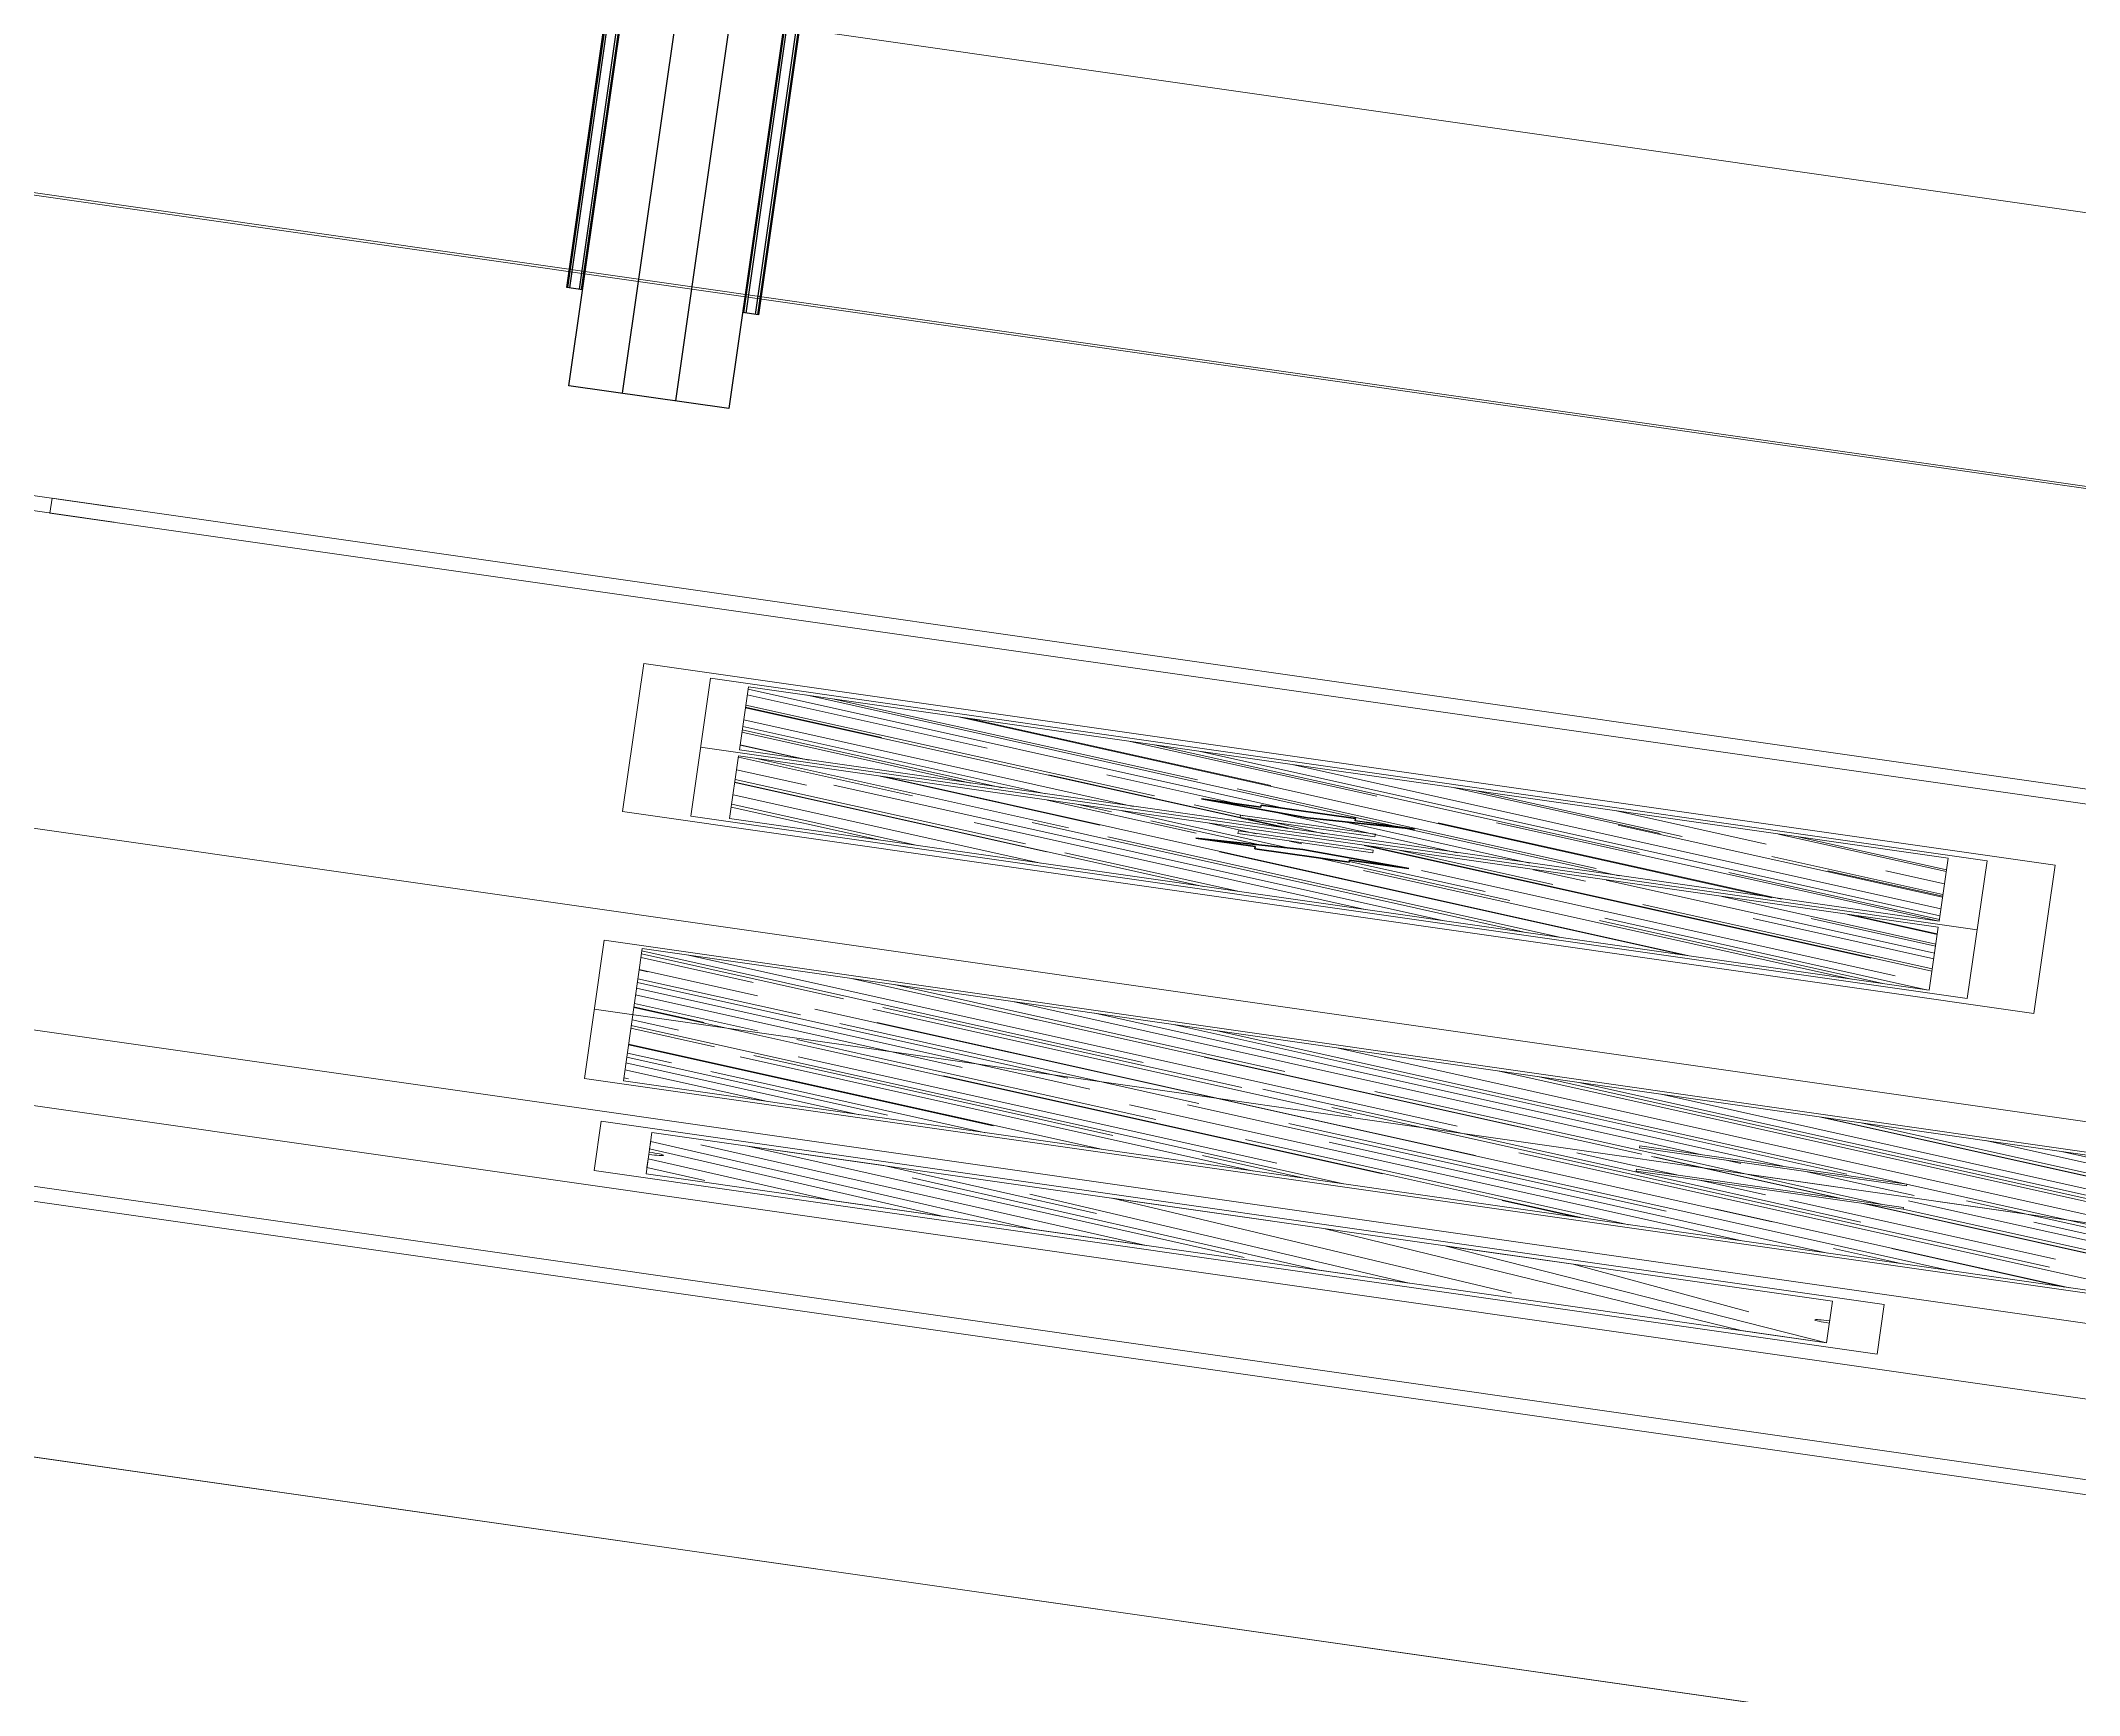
# Model space of a CAD drawing. Header units: millimetres. Extents: x -361192058 to 101130107379, y -14071650034 to 19218552450.
# Drawn here: x -134555.1 to -134461.7, y 43859.9 to 43935.8 of the extents above; entities that cross this region are included whole.
import ezdxf
from ezdxf.enums import TextEntityAlignment as Align

# ---------------------------------------------------------------- set-up
doc = ezdxf.new("R2010")
doc.units = ezdxf.units.MM
doc.header["$LTSCALE"] = 0.5
for name, color, linetype in [('02', 2, 'Continuous'), ('10', 254, 'Continuous'), ('Cota', 8, 'Continuous'), ('COTAS', 7, 'Continuous'), ('DIVERSOS', 4, 'Continuous'), ('GR_PENA_FINA', 7, 'Continuous'), ('MOBIL-I', 251, 'Continuous'), ('PAGPISO', 8, 'Continuous'), ('parede', 2, 'Continuous'), ('PISO', 8, 'Continuous')]:
    doc.layers.add(name, color=color, linetype=linetype)
doc.styles.add('ROMANS', font='romans', dxfattribs={"height": 0.1})
doc.styles.get("Standard").update_dxf_attribs({"font": 'txt.shx', "height": 0.12})
doc.dimstyles.new('BOLA100', dxfattribs={"dimscale": 0, "dimtxt": 1.9, "dimasz": 0.18, "dimexe": 0.18, "dimexo": 0.063, "dimgap": 0, "dimtad": 1, "dimzin": 4, "dimdsep": 46, "dimtxsty": 'ROMANS', "dimcen": 0.09, "dimse1": 1, "dimse2": 1, "dimsd1": 1, "dimsd2": 1, "dimclrt": 256, "dimaunit": 1, "dimadec": 4, "dimazin": 0, "dimtfac": 1.2, "dimtix": 1, "dimtmove": 2, "dimatfit": 3, "dimfxl": 0, "dimtvp": 2, "dimtolj": 1, "dimtzin": 4, "dimarcsym": 0})
doc.dimstyles.new('ESCALA50', dxfattribs={"dimtxt": 0.1, "dimasz": 0.06, "dimexe": 0.18, "dimexo": 0.06, "dimgap": 0.1, "dimtad": 1, "dimzin": 4, "dimdsep": 46, "dimtxsty": 'Standard', "dimblk1": 'BOLA', "dimblk2": 'BOLA', "dimsah": 1, "dimcen": -0.06, "dimse1": 1, "dimse2": 1, "dimclrd": 7, "dimclrt": 3, "dimadec": 0, "dimazin": 0, "dimtfac": 1, "dimtix": 1, "dimtmove": 0, "dimatfit": 3, "dimldrblk": 'BOLA', "dimfxl": 0, "dimtolj": 1, "dimtzin": 4, "dimarcsym": 0})

# ---------------------------------------------------------------- blocks, each defined once
blk = doc.blocks.new('_JAN-SETA')
blk.add_lwpolyline([(0, 0), (7.5, 7.9026), (7.5, 3.5), (11.5, 3.5), (11.5, -3.5), (7.5, -3.5), (7.5, -7.9026)], close=True)
blk = doc.blocks.new('*D864')
at = {"layer": 'Defpoints', "color": 0, "transparency": 16777216}
for p in [(4704.18, 2427.1902), (4706.9545, 2425.0299), (4706.7471, 2424.7634)]:
    blk.add_point(p, dxfattribs=at)
at = {"layer": 'Cota', "lineweight": 18, "transparency": 16777216, "insert": (4705.3905, 2425.8831), "char_height": 0.1, "attachment_point": 5, "rotation": 322.0936, "style": 'ROMANS'}
blk.add_mtext('\\A1;25.00', dxfattribs=at)
blk = doc.blocks.new('s1')
for p, q in [((0.7674, 1.4896), (0.7674, 2.0988)), ((0.7674, 2.0988), (2.7072, 2.0988)), ((0.9277, 1.4148), (0.9277, 2.0988)), ((2.5469, 2.0988), (2.5469, 1.4148)), ((2.7072, 2.0988), (2.7072, 1.4896)), ((0.9277, 1.9385), (2.5469, 1.9385)), ((1.4675, 1.9385), (1.4675, 1.4148)), ((2.0072, 1.9385), (2.0072, 1.4148)), ((0.9277, 1.4896), (0.7674, 1.4896)), ((2.7072, 1.4896), (2.5469, 1.4896)), ((2.5469, 1.4148), (0.9277, 1.4148))]:
    blk.add_line(p, q)
at = {"layer": 'PISO'}
for p, q in [((0.7781, 1.4896), (0.7781, 2.0988)), ((0.7995, 1.4896), (0.7995, 2.0988)), ((0.8957, 1.4896), (0.8957, 2.0988)), ((0.9171, 1.4896), (0.9171, 2.0988)), ((2.5576, 2.0988), (2.5576, 1.4896)), ((2.579, 2.0988), (2.579, 1.4896)), ((2.6752, 2.0988), (2.6752, 1.4896)), ((2.6965, 2.0988), (2.6965, 1.4896)), ((0.9277, 2.0881), (2.5469, 2.0881)), ((0.9277, 2.0667), (2.5469, 2.0667)), ((0.9277, 1.9705), (2.5469, 1.9705)), ((0.9277, 1.9492), (2.5469, 1.9492))]:
    blk.add_line(p, q, dxfattribs=at)
blk = doc.blocks.new('BOLA')
for p, q in [((0, -1.435), (0, 1.435)), ((-1.435, 0), (1.435, 0))]:
    blk.add_line(p, q)
blk.add_circle((0, 0), 0.452)
blk = doc.blocks.new('*D1623')
at = {"layer": 'Defpoints', "color": 0, "transparency": 16777216}
for p in [(4685.2878, 2427.043), (4685.2878, 2425.893), (4686.0054, 2425.893)]:
    blk.add_point(p, dxfattribs=at)
at = {"layer": 'DIVERSOS', "color": 7, "lineweight": -2, "transparency": 16777216}
blk.add_line((4686.0054, 2426.983), (4686.0054, 2425.953), dxfattribs=at)
at = {"layer": 'DIVERSOS', "color": 7, "lineweight": -2, "transparency": 16777216, "xscale": 0.06, "yscale": 0.06, "zscale": 0.06}
for p, rotation in [((4686.0054, 2427.043), 90), ((4686.0054, 2425.893), 270)]:
    blk.add_blockref('BOLA', p, dxfattribs=dict(at, rotation=rotation))
at = {"layer": 'DIVERSOS', "color": 3, "lineweight": 18, "transparency": 16777216, "insert": (4685.8454, 2426.468), "char_height": 0.12, "attachment_point": 5, "rotation": 90}
blk.add_mtext('\\A1;1.15', dxfattribs=at)
blk = doc.blocks.new('*D1624')
at = {"layer": 'Defpoints', "color": 0, "transparency": 16777216}
for p in [(4685.2878, 2427.193), (4685.2878, 2427.043), (4686.0054, 2427.043)]:
    blk.add_point(p, dxfattribs=at)
at = {"layer": 'DIVERSOS', "color": 7, "lineweight": -2, "transparency": 16777216}
for p, q in [((4686.0054, 2427.253), (4686.0054, 2427.313)), ((4686.0054, 2427.193), (4686.0054, 2427.043)), ((4686.0054, 2426.983), (4686.0054, 2426.923))]:
    blk.add_line(p, q, dxfattribs=at)
at = {"layer": 'DIVERSOS', "color": 7, "lineweight": -2, "transparency": 16777216, "xscale": 0.06, "yscale": 0.06, "zscale": 0.06}
for p, rotation in [((4686.0054, 2427.193), 270), ((4686.0054, 2427.043), 90)]:
    blk.add_blockref('BOLA', p, dxfattribs=dict(at, rotation=rotation))
at = {"layer": 'DIVERSOS', "color": 3, "lineweight": 18, "transparency": 16777216, "insert": (4685.8454, 2427.118), "char_height": 0.12, "attachment_point": 5, "rotation": 90}
blk.add_mtext('\\A1;.15', dxfattribs=at)
blk = doc.blocks.new('APROVADO QUADRA 21.2 MBVII')
at = {"layer": '02', "lineweight": 18}
h = blk.add_hatch(color=8, dxfattribs=at)
h.paths.add_polyline_path([(4692.5167, 2426.5439), (4692.4941, 2426.5439, 1)], flags=17)
edge = h.paths.add_edge_path(flags=17)
edge.add_arc((4692.5054, 2426.5439), 0.0113, 180, 360)
h = blk.add_hatch(color=8, dxfattribs=at)
h.paths.add_polyline_path([(4692.4942, 2425.624), (4692.5168, 2425.624, 1)], flags=17)
edge = h.paths.add_edge_path(flags=17)
edge.add_arc((4692.5055, 2425.624), 0.0113, 360, 540)
at = {"lineweight": 18}
for p, q in [((4696.6063, 2425.5539), (4696.6063, 2426.5489)), ((4695.9388, 2426.5189), (4696.5763, 2426.5189)), ((4695.9388, 2425.5839), (4695.9388, 2426.5189)), ((4696.5763, 2426.5189), (4696.5763, 2425.5839)), ((4696.6363, 2426.5189), (4697.2738, 2426.5189)), ((4696.6363, 2425.5839), (4696.6363, 2426.5189)), ((4697.2738, 2426.5189), (4697.2738, 2425.5839)), ((4696.513, 2426.024), (4696.513, 2426.129)), ((4696.5393, 2426.129), (4696.513, 2426.129)), ((4696.5393, 2426.024), (4696.5393, 2426.129)), ((4696.6734, 2426.024), (4696.6734, 2426.129)), ((4696.6734, 2426.129), (4696.6997, 2426.129)), ((4696.6997, 2426.024), (4696.6997, 2426.129)), ((4696.513, 2426.024), (4696.5393, 2426.024)), ((4696.6997, 2426.024), (4696.6734, 2426.024)), ((4696.5763, 2425.5839), (4695.9388, 2425.5839)), ((4697.2738, 2425.5839), (4696.6363, 2425.5839))]:
    blk.add_line(p, q, dxfattribs=at)
blk.add_lwpolyline([(4695.8563, 2425.5014), (4697.3563, 2425.5014), (4697.3563, 2426.6014), (4695.8563, 2426.6014), (4695.8563, 2425.5014)], dxfattribs=at)
blk.add_lwpolyline([(4695.9088, 2425.5539), (4697.3038, 2425.5539), (4697.3038, 2426.5489), (4695.9088, 2426.5489)], close=True, dxfattribs=at)
at = {"layer": '02', "color": 8, "lineweight": 18}
for p, q in [((4692.1063, 2429.4714), (4692.1063, 2424.4714)), ((4692.7554, 2426.5839), (4692.2554, 2426.5839)), ((4692.2554, 2426.5839), (4692.2554, 2425.5839)), ((4692.7554, 2425.5839), (4692.7554, 2426.5839)), ((4692.7154, 2426.5439), (4692.2954, 2426.5439)), ((4692.2954, 2426.5439), (4692.2954, 2425.6239)), ((4692.4493, 2426.5439), (4692.2954, 2426.3991)), ((4692.2954, 2426.3118), (4692.5483, 2426.5439)), ((4692.6229, 2426.5439), (4692.2954, 2426.2415)), ((4692.3145, 2426.4983), (4692.3604, 2426.5439)), ((4692.3604, 2426.5439), (4692.4493, 2426.5439)), ((4692.5483, 2426.5439), (4692.6229, 2426.5439)), ((4692.7154, 2425.6239), (4692.7154, 2426.5439)), ((4692.2954, 2426.1541), (4692.6616, 2426.5052)), ((4692.3161, 2426.078), (4692.7154, 2426.4691)), ((4692.7154, 2426.4691), (4692.7154, 2426.3631)), ((4692.2954, 2426.3991), (4692.2954, 2426.3118)), ((4692.7154, 2426.3631), (4692.5412, 2426.1955)), ((4692.633, 2426.3402), (4692.2954, 2426.0207)), ((4692.2954, 2425.949), (4692.6387, 2426.2485)), ((4692.2954, 2426.2415), (4692.2954, 2426.1541)), ((4692.3417, 2425.8699), (4692.7154, 2426.1852)), ((4692.7154, 2426.1852), (4692.7154, 2426.0202)), ((4692.2954, 2426.0207), (4692.2954, 2425.949)), ((4692.7154, 2426.0202), (4692.2954, 2425.6903)), ((4692.2954, 2425.6239), (4692.7154, 2425.9249)), ((4692.7154, 2425.9249), (4692.7154, 2425.8259)), ((4692.7154, 2425.8259), (4692.4922, 2425.6866)), ((4692.2954, 2425.6903), (4692.2954, 2425.6239)), ((4692.2954, 2425.6239), (4692.7154, 2425.6239)), ((4692.2554, 2425.5839), (4692.7554, 2425.5839))]:
    blk.add_line(p, q, dxfattribs=at)
at = {"layer": '02', "lineweight": 18}
for points in [[(4688.619, 2439.7183), (4674.7804, 2439.7183), (4674.7804, 2405.9015), (4688.619, 2405.9015)], [(4721.2448, 2439.6901), (4701.1607, 2439.6901), (4701.1607, 2419.8188), (4721.2448, 2419.8188)], [(4688.619, 2430.5177), (4701.139, 2430.5177), (4701.139, 2422.0652), (4688.619, 2422.0652)]]:
    blk.add_lwpolyline(points, close=True, dxfattribs=at)
at = {"layer": '02', "color": 8, "lineweight": 18}
for centre, start, end in [((4692.5054, 2426.5439), 180, 0), ((4692.5055, 2425.624), 0, 180)]:
    blk.add_arc(centre, 0.0113, start, end, dxfattribs=at)
at = {"layer": '10', "lineweight": 18}
for p, q in [((4693.8563, 2424.5014), (4693.8563, 2426.6014)), ((4694.5263, 2426.5714), (4693.1863, 2426.5714)), ((4693.1863, 2426.5714), (4693.1863, 2424.5014)), ((4694.5263, 2424.5014), (4694.5263, 2426.5714)), ((4693.8563, 2424.5014), (4693.8563, 2425.7014))]:
    blk.add_line(p, q, dxfattribs=at)
blk.add_lwpolyline([(4693.1563, 2424.5014), (4694.5563, 2424.5014), (4694.5563, 2426.6014), (4693.1563, 2426.6014), (4693.1563, 2424.5014)], dxfattribs=at)
at = {"layer": 'COTAS', "lineweight": 18}
for p, q in [((4698.0063, 2427.0214), (4698.0063, 2429.4714)), ((4698.1563, 2429.4714), (4698.1563, 2427.0214)), ((4694.8563, 2424.4714), (4694.8563, 2427.4039)), ((4692.8563, 2427.3884), (4692.8563, 2424.4714))]:
    blk.add_line(p, q, dxfattribs=at)
for points in [[(4693.7283, 2425.788), (4693.7476, 2425.788), (4693.7476, 2425.5798), (4693.7283, 2425.5798)], [(4693.9843, 2425.788), (4693.9651, 2425.788), (4693.9651, 2425.5798), (4693.9843, 2425.5798)]]:
    blk.add_lwpolyline(points, close=True, dxfattribs=at)
at = {"layer": 'GR_PENA_FINA', "lineweight": 18}
blk.add_lwpolyline([(4703.8748, 2438.6993), (4719.7654, 2438.704), (4719.764, 2422.4994), (4703.8748, 2422.4703)], close=True, dxfattribs=at)
at = {"layer": 'PAGPISO', "lineweight": 18}
for p, q in [((4693.1863, 2426.3873), (4693.3705, 2426.5714)), ((4693.1863, 2426.1987), (4693.5591, 2426.5714)), ((4693.1863, 2426.0101), (4693.7477, 2426.5714)), ((4693.1863, 2426.4589), (4693.2988, 2426.5714)), ((4693.2141, 2426.5678), (4693.2177, 2426.5714)), ((4693.2198, 2426.366), (4693.4252, 2426.5714)), ((4693.2641, 2426.284), (4693.5515, 2426.5714)), ((4693.4338, 2426.5367), (4693.4685, 2426.5714)), ((4693.6535, 2426.5056), (4693.7194, 2426.5714)), ((4693.7863, 2426.2329), (4694.1248, 2426.5714)), ((4693.7863, 2426.5535), (4693.8042, 2426.5714)), ((4693.7863, 2426.4272), (4693.9306, 2426.5714)), ((4693.7997, 2426.3142), (4694.0569, 2426.5714)), ((4693.844, 2426.2321), (4694.1833, 2426.5714)), ((4693.8732, 2426.4745), (4693.9702, 2426.5714)), ((4693.8808, 2426.516), (4693.9362, 2426.5714)), ((4694.0929, 2426.4433), (4694.221, 2426.5714)), ((4694.1071, 2426.1765), (4694.502, 2426.5714)), ((4694.2202, 2426.4782), (4694.3134, 2426.5714)), ((4694.3032, 2426.565), (4694.3096, 2426.5714)), ((4694.3126, 2426.4122), (4694.4718, 2426.5714)), ((4694.3475, 2426.4829), (4694.436, 2426.5714)), ((4693.7676, 2426.5348), (4693.7863, 2426.5535)), ((4693.9204, 2425.9295), (4694.5263, 2426.5354)), ((4695.9388, 2426.3725), (4696.0853, 2426.5189)), ((4695.9388, 2426.4026), (4696.0551, 2426.5189)), ((4695.9388, 2426.2763), (4696.1815, 2426.5189)), ((4695.9388, 2426.1499), (4696.3078, 2426.5189)), ((4696.0603, 2426.2732), (4696.3059, 2426.5189)), ((4696.1074, 2426.2902), (4696.3361, 2426.5189)), ((4696.379, 2426.4637), (4696.4342, 2426.5189)), ((4696.4233, 2426.3817), (4696.5605, 2426.5189)), ((4696.6328, 2426.4686), (4696.6831, 2426.5189)), ((4696.6328, 2426.28), (4696.8717, 2426.5189)), ((4696.6328, 2426.314), (4696.8377, 2426.5189)), ((4696.6328, 2426.4648), (4696.6869, 2426.5189)), ((4696.6328, 2426.3385), (4696.8132, 2426.5189)), ((4696.6328, 2426.2121), (4696.9396, 2426.5189)), ((4696.6704, 2426.129), (4697.0603, 2426.5189)), ((4696.7665, 2426.1969), (4697.0886, 2426.5189)), ((4696.8235, 2426.0936), (4697.2489, 2426.5189)), ((4696.9589, 2426.4118), (4697.0659, 2426.5189)), ((4697.0032, 2426.3298), (4697.1923, 2426.5189)), ((4693.1863, 2426.2892), (4693.4027, 2426.5056)), ((4696.3271, 2426.2591), (4696.5728, 2426.5048)), ((4693.1863, 2426.0799), (4693.5913, 2426.4848)), ((4693.3395, 2426.1916), (4693.6224, 2426.4745)), ((4696.8025, 2426.0028), (4697.2738, 2426.4741)), ((4696.9862, 2426.1657), (4697.2738, 2426.4534)), ((4693.2962, 2426.0633), (4693.6733, 2426.4405)), ((4693.7863, 2426.3876), (4693.8421, 2426.4433)), ((4693.7863, 2426.0481), (4694.1712, 2426.433)), ((4695.9388, 2425.9632), (4696.4186, 2426.443)), ((4693.3405, 2425.9813), (4693.7863, 2426.4272)), ((4693.7863, 2426.1367), (4694.0618, 2426.4122)), ((4693.9939, 2425.8748), (4694.5263, 2426.4072)), ((4695.9388, 2425.7709), (4696.5728, 2426.4048)), ((4696.3997, 2426.2355), (4696.5728, 2426.4086)), ((4693.5592, 2426.1605), (4693.7863, 2426.3876)), ((4693.7863, 2426.0443), (4694.1259, 2426.3839)), ((4693.8761, 2426.0115), (4694.2532, 2426.3887)), ((4693.9986, 2426.0982), (4694.2815, 2426.3811)), ((4694.2183, 2426.0671), (4694.5263, 2426.3751)), ((4696.6328, 2425.7143), (4697.2738, 2426.3553)), ((4697.0352, 2426.1092), (4697.2738, 2426.3478)), ((4693.1863, 2425.8215), (4693.6922, 2426.3274)), ((4695.9388, 2426.0236), (4696.247, 2426.3317)), ((4693.9843, 2425.7407), (4694.5263, 2426.2827)), ((4695.9388, 2425.8972), (4696.329, 2426.2874)), ((4696.4553, 2426.161), (4696.5728, 2426.2785)), ((4696.676, 2426.129), (4696.8269, 2426.2798)), ((4694.3796, 2426.2623), (4694.3863, 2426.2691)), ((4695.9388, 2426.1216), (4696.0763, 2426.2591)), ((4696.5468, 2426.228), (4696.5728, 2426.254)), ((4693.7676, 2426.2142), (4693.7863, 2426.2329)), ((4695.9388, 2425.8708), (4696.296, 2426.228)), ((4696.8025, 2426.1291), (4696.9089, 2426.2355)), ((4693.9843, 2425.6766), (4694.5263, 2426.2186)), ((4696.4386, 2426.0858), (4696.5728, 2426.22)), ((4697.0796, 2426.0271), (4697.2738, 2426.2214)), ((4696.4277, 2426.1088), (4696.5157, 2426.1969)), ((4696.8919, 2425.8206), (4697.2738, 2426.2026)), ((4693.1863, 2425.7008), (4693.6677, 2426.1822)), ((4696.691, 2425.5839), (4697.2738, 2426.1667)), ((4696.6961, 2426.1265), (4696.7354, 2426.1657)), ((4693.9968, 2425.6268), (4694.5263, 2426.1563)), ((4696.5357, 2426.115), (4696.5728, 2426.1521)), ((4693.3725, 2425.7607), (4693.7497, 2426.1378)), ((4693.7789, 2426.1294), (4693.7863, 2426.1367)), ((4695.9388, 2425.7746), (4696.3054, 2426.1412)), ((4696.6722, 2425.8517), (4696.9551, 2426.1346)), ((4693.1863, 2426.0384), (4693.2688, 2426.1209)), ((4693.8016, 2425.3995), (4694.5263, 2426.1243)), ((4693.9029, 2425.7856), (4694.2476, 2426.1303)), ((4696.6328, 2426.0914), (4696.6699, 2426.1285)), ((4696.6328, 2426.0858), (4696.6699, 2426.1229)), ((4696.6328, 2425.9594), (4696.7741, 2426.1007)), ((4696.6328, 2426.0631), (4696.6699, 2426.1002)), ((4693.1863, 2425.7876), (4693.4885, 2426.0897)), ((4696.4997, 2426.079), (4696.5095, 2426.0888)), ((4696.7627, 2425.5839), (4697.2738, 2426.0951)), ((4693.7863, 2425.8558), (4694.0128, 2426.0822)), ((4693.1863, 2425.5367), (4693.7082, 2426.0586)), ((4696.2328, 2425.914), (4696.3821, 2426.0632)), ((4693.4169, 2425.6786), (4693.7863, 2426.0481)), ((4693.6545, 2425.9125), (4693.7863, 2426.0443)), ((4696.2866, 2425.9338), (4696.3937, 2426.0409)), ((4696.6328, 2425.9028), (4696.7774, 2426.0475)), ((4693.1863, 2425.6329), (4693.579, 2426.0256)), ((4693.7863, 2425.29), (4694.5263, 2426.03)), ((4693.7863, 2425.29), (4694.5263, 2426.03)), ((4693.7863, 2425.8859), (4693.9279, 2426.0275)), ((4695.9388, 2425.6445), (4696.3233, 2426.029)), ((4696.1309, 2425.5839), (4696.5728, 2426.0258)), ((4696.1734, 2425.632), (4696.5728, 2426.0314)), ((4693.9143, 2425.7631), (4694.1476, 2425.9964)), ((4696.4525, 2425.8829), (4696.5728, 2426.0031)), ((4696.6328, 2425.8331), (4696.7999, 2426.0002)), ((4696.0323, 2425.6116), (4696.4054, 2425.9847)), ((4696.6328, 2425.7067), (4696.9032, 2425.9772)), ((4697.1116, 2425.8065), (4697.2738, 2425.9687)), ((4697.1116, 2425.7895), (4697.2738, 2425.9517)), ((4696.6363, 2425.5839), (4696.9853, 2425.9328)), ((4694.0288, 2425.4061), (4694.5263, 2425.9036)), ((4696.5317, 2425.8583), (4696.5728, 2425.8994)), ((4693.1863, 2425.8272), (4693.2462, 2425.887)), ((4693.1863, 2425.3218), (4693.7441, 2425.8795)), ((4693.6776, 2425.7772), (4693.7863, 2425.8859)), ((4694.0213, 2425.3684), (4694.5263, 2425.8735)), ((4693.6776, 2425.747), (4693.7863, 2425.8558)), ((4693.7863, 2425.1014), (4694.5263, 2425.8414)), ((4693.7863, 2425.7954), (4693.8261, 2425.8352)), ((4695.9388, 2425.62), (4696.1621, 2425.8433)), ((4695.9388, 2425.5861), (4696.1923, 2425.8395)), ((4696.3139, 2425.5839), (4696.5728, 2425.8428)), ((4696.8796, 2425.5839), (4697.1352, 2425.8395)), ((4697.1559, 2425.7244), (4697.2738, 2425.8424)), ((4696.1536, 2425.5839), (4696.3818, 2425.8121)), ((4693.7476, 2425.7566), (4693.7863, 2425.7954)), ((4693.3622, 2425.4618), (4693.6776, 2425.7772)), ((4693.7863, 2425.6691), (4693.8951, 2425.7778)), ((4693.7863, 2425.6672), (4693.8951, 2425.7759)), ((4694.0731, 2425.3241), (4694.5263, 2425.7773)), ((4693.7863, 2425.6351), (4693.9143, 2425.7631)), ((4693.5413, 2425.6107), (4693.6776, 2425.747)), ((4693.6776, 2425.6866), (4693.7283, 2425.7374)), ((4696.4044, 2425.5839), (4696.5728, 2425.7523)), ((4696.6552, 2425.5839), (4696.8212, 2425.7499)), ((4693.1863, 2425.4443), (4693.4659, 2425.7239)), ((4693.9524, 2425.7088), (4693.9651, 2425.7215)), ((4696.2573, 2425.5839), (4696.3997, 2425.7263)), ((4696.906, 2425.5839), (4697.0409, 2425.7188)), ((4697.1417, 2425.5839), (4697.2738, 2425.716)), ((4697.1568, 2425.5839), (4697.2738, 2425.7009)), ((4696.3836, 2425.5839), (4696.4817, 2425.682)), ((4696.889, 2425.5839), (4696.9796, 2425.6745)), ((4693.4489, 2425.458), (4693.6583, 2425.6674)), ((4693.7476, 2425.6303), (4693.7863, 2425.6691)), ((4693.7476, 2425.6284), (4693.7863, 2425.6672)), ((4693.7863, 2424.9128), (4694.5263, 2425.6528)), ((4693.7863, 2424.9109), (4694.5263, 2425.6509)), ((4693.9143, 2425.6066), (4693.9651, 2425.6574)), ((4696.5024, 2425.5839), (4696.5728, 2425.6543)), ((4696.51, 2425.5839), (4696.5728, 2425.6467)), ((4693.1863, 2425.5745), (4693.2405, 2425.6287)), ((4693.7476, 2425.5963), (4693.7863, 2425.6351)), ((4697.0154, 2425.5839), (4697.0616, 2425.6302)), ((4694.241, 2425.3373), (4694.5263, 2425.6227)), ((4693.4282, 2425.309), (4693.7283, 2425.6092)), ((4693.4932, 2425.376), (4693.7283, 2425.6111)), ((4693.8808, 2425.573), (4693.9143, 2425.6066)), ((4693.1863, 2425.4481), (4693.3226, 2425.5843)), ((4693.5819, 2425.4306), (4693.731, 2425.5798)), ((4693.7863, 2425.5427), (4693.8204, 2425.5768)), ((4693.1863, 2424.9427), (4693.7863, 2425.5427)), ((4693.7863, 2425.4163), (4693.9025, 2425.5325)), ((4694.1052, 2425.1034), (4694.5263, 2425.5246)), ((4693.315, 2425.0073), (4693.7863, 2425.4786)), ((4693.7863, 2425.4786), (4693.7865, 2425.4787)), ((4693.7863, 2424.7242), (4694.5263, 2425.4642))]:
    blk.add_line(p, q, dxfattribs=at)
at = {"layer": 'parede', "lineweight": 18}
for p, q in [((4691.1563, 2424.4714), (4691.1563, 2427.0714)), ((4691.3063, 2424.4714), (4691.3063, 2427.0714)), ((4698.0063, 2424.4714), (4698.0063, 2427.0714)), ((4698.1563, 2427.0714), (4698.0063, 2427.0714)), ((4698.1563, 2424.4714), (4698.1563, 2427.0714))]:
    blk.add_line(p, q, dxfattribs=at)
at = {"lineweight": 18, "yscale": 0.01049999999986539}
for p, xscale, zscale in [((4696.446, 2426.0777), -0.005250000000160071, 0.00524999999999864), ((4696.7667, 2426.0777), 0.005250000000160071, 0.005250000000160071)]:
    blk.add_blockref('_JAN-SETA', p, dxfattribs=dict(at, xscale=xscale, zscale=zscale))
at = {"lineweight": 18, "yscale": 0.01049999999986539, "rotation": 180}
for p, xscale, zscale in [((4696.446, 2426.0776), 0.005250000000160071, 0.005250000000160071), ((4696.7667, 2426.0776), -0.005250000000160071, 0.00524999999999864)]:
    blk.add_blockref('_JAN-SETA', p, dxfattribs=dict(at, xscale=xscale, zscale=zscale))
at = {"layer": 'MOBIL-I', "lineweight": 18, "rotation": 270.0000000000219}
blk.add_blockref('s1', (4681.6343, 2426.7604), dxfattribs=at)
at = {"color": 0, "lineweight": 13, "flags": 8}
for p in [(4700.7247, 2280.1125), (4699.5738, 2277.8964), (4702.3546, 2276.195), (4703.6722, 2274.085), (4699.8445, 2272.2194), (4703.0488, 2270.137), (4703.0877, 2267.9803), (4700.6523, 2261.5216), (4700.7007, 2257.1593)]:
    blk.add_attdef('NIVEL', p, '', height=0.075, dxfattribs=at)
for rotation, width, p in [(90, 0.8, (4700.8205, 2275.7521)), (270, 0.6, (4703.8437, 2274.9021)), (90, 0.8, (4701.5575, 2268.5021)), (180, 0.6, (4651.1817, 2236.1931))]:
    blk.add_attdef('$PORTA', text='', height=0.09, rotation=rotation, dxfattribs=dict(at, width=width)).set_placement(p, align=Align.MIDDLE)
for p in [(4654.176, 2240.463), (4648.499, 2240.1923), (4637.8012, 2239.3845), (4633.4388, 2239.3361), (4656.3921, 2239.3121), (4652.4746, 2237.6822), (4646.4166, 2236.988), (4644.2598, 2236.9491), (4650.3646, 2236.3646)]:
    blk.add_attdef('NIVEL', p, '', height=0.075, rotation=270, dxfattribs=at)
at = {"color": 0, "lineweight": 13, "width": 0.8, "flags": 8}
for p in [(4652.0317, 2239.2163), (4644.7817, 2238.4793)]:
    blk.add_attdef('$PORTA', text='', height=0.09, dxfattribs=at).set_placement(p, align=Align.MIDDLE)
at = {"layer": 'Cota', "lineweight": 18}
dim = blk.add_linear_dim(base=(4706.7471, 2424.7634, -12.9634), p1=(4704.18, 2427.1902, -12.9634), p2=(4706.9545, 2425.0299, -12.9634), angle=142.0936, text='25.00', dimstyle='BOLA100', override={"dimscale": 1, "dimtmove": 0}, dxfattribs=at)
dim.commit()
dim.dimension.update_dxf_attribs({"geometry": '*D864', "text_midpoint": (4705.3598, 2425.8436, -12.9634), "dimtype": 128})
at = {"layer": 'DIVERSOS', "lineweight": 18}
for base, p1, p2, picture, middle in [((4686.0054, 2427.043), (4685.2878, 2427.193), (4685.2878, 2427.043), '*D1624', (4685.8454, 2427.118)), ((4686.0054, 2425.893), (4685.2878, 2427.043), (4685.2878, 2425.893), '*D1623', (4685.8454, 2426.468))]:
    dim = blk.add_linear_dim(base=base, p1=p1, p2=p2, angle=90, dimstyle='ESCALA50', dxfattribs=at)
    dim.commit()
    dim.dimension.update_dxf_attribs({"geometry": picture, "text_midpoint": middle})

msp = doc.modelspace()

# ---------------------------------------------------------------- block references
at = {"layer": '02', "color": 0, "lineweight": 30, "xscale": -4.574818403918471, "yscale": -59.40450511825884, "zscale": 4.574818403918471, "rotation": 261.8606972171988}
msp.add_blockref('APROVADO QUADRA 21.2 MBVII', (5129.041, 2225.201), dxfattribs=at)

doc.saveas('drawing.dxf')
